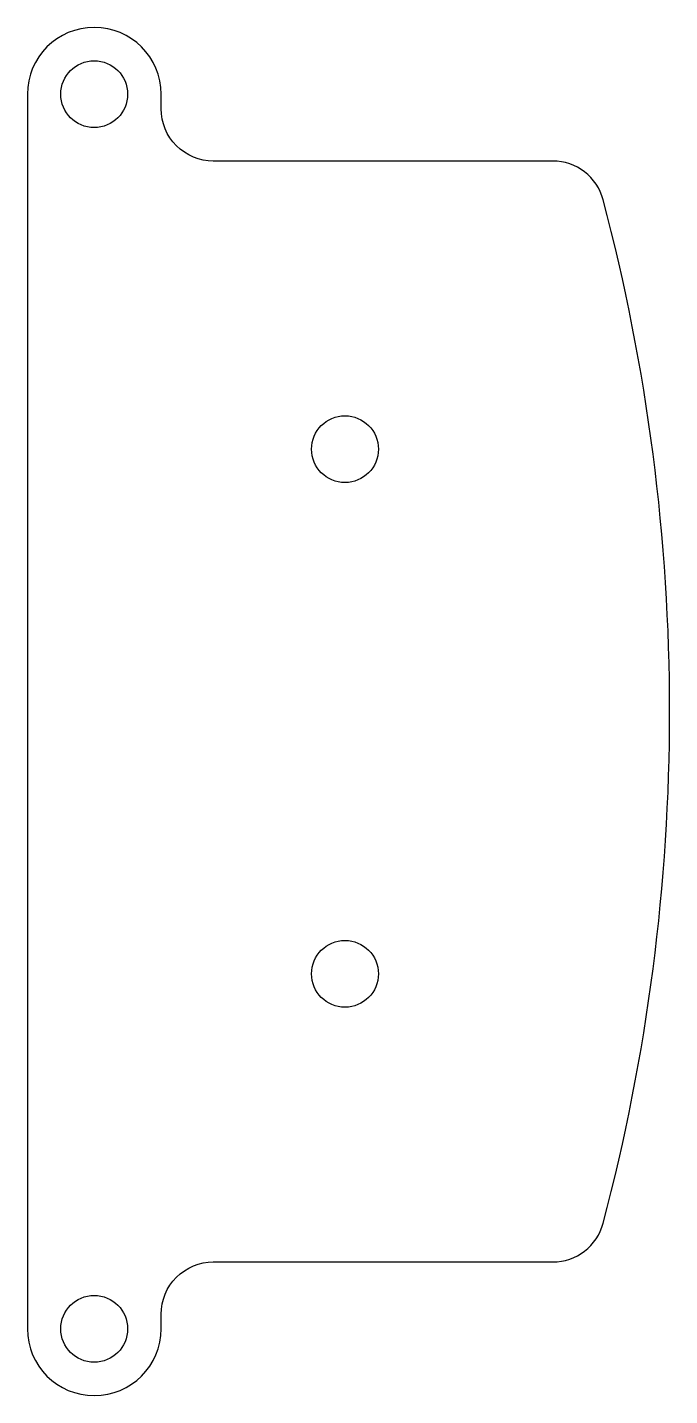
# Model space of a CAD drawing. Header units: millimetres. Extents: x 0 to 30.7, y -34.4 to 31.2.
import ezdxf

# ---------------------------------------------------------------- set-up
doc = ezdxf.new("R2010")
doc.units = ezdxf.units.MM
doc.layers.get('0').update_dxf_attribs({"linetype": 'CONTINUOUS'})

msp = doc.modelspace()

# ---------------------------------------------------------------- linework, layer by layer
msp.add_lwpolyline([(6.4, 27.96, 1), (0, 27.96), (0, -27.96), (0, -31.16, 1), (6.4, -31.16), (6.4, -30.46, -0.414214), (8.9, -27.96), (25.144, -27.96, 0.340502), (27.562, -26.098, 0.129741), (27.562, 22.898, 0.340502), (25.144, 24.76), (8.9, 24.76, -0.414214), (6.4, 27.26)], format="xyb", close=True)
for centre in [(3.2, 27.96), (15.2, 10.96), (15.2, -14.16), (3.2, -31.16)]:
    msp.add_circle(centre, 1.6)

doc.saveas('drawing.dxf')
